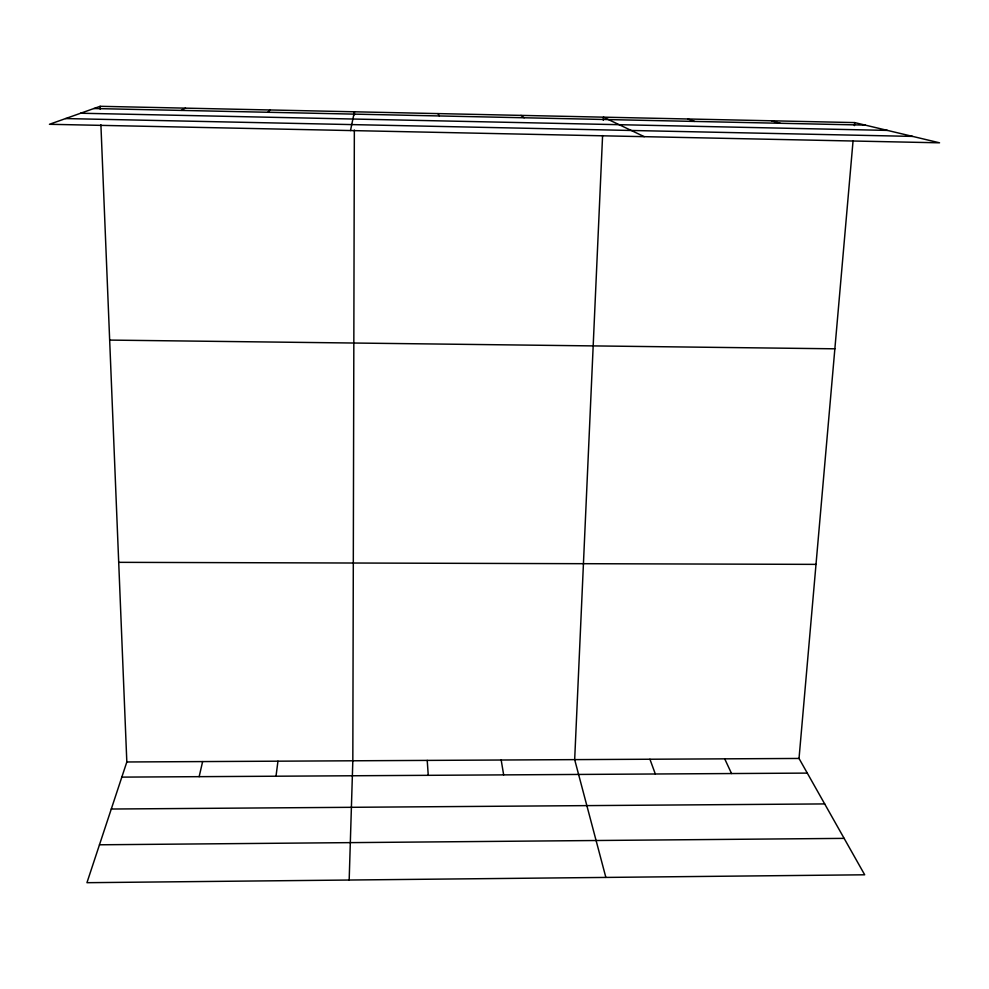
<?xml version="1.0" encoding="UTF-8"?>
<svg xmlns="http://www.w3.org/2000/svg" width="989" height="989" viewBox="0 0 989 989"><rect width="100%" height="100%" fill="white"/><g stroke="black" fill="none" stroke-linecap="round" stroke-linejoin="round"><path stroke-width="1.48" d="M354.346 130.054L352.826 760.788L349.179 880.025M354.383 114.835L354.396 111.794L350.502 130.56M602.585 135.58L574.671 759.626L605.861 877.416M603.265 120.238L603.401 117.172L644.259 136.667M100.903 124.775L126.827 761.975L86.945 882.695L864.695 874.795L799.025 758.452L853.062 140.797M854.397 125.628L854.657 122.587L100.149 106.305L49.45 124.293L939.55 142.812L854.657 122.587M276.005 776.217L277.958 761.184M199.16 776.662L202.621 761.579M267.858 112.264L270.232 109.977M181.197 110.397L185.487 108.147M99.469 844.791L844.136 838.375M111.287 809.027L824.69 803.921M126.827 761.975L799.025 758.452M121.82 777.119L807.296 773.101M118.705 562.333L816.012 564.373M109.668 340.092L834.864 348.808M93.906 108.53L865.177 125.096M80.641 113.228L887.454 130.4M65.595 118.569L912.624 136.395M771.494 120.794L780.222 123.266M687.751 118.989L694.649 121.424M520.968 115.392L524.207 117.765M437.966 113.599L439.363 115.948M724.714 758.847L731.551 773.546M649.921 759.231L655.324 773.991M501.176 760.009L503.661 774.881M427.223 760.393L428.249 775.327M100.149 106.305L100.285 109.383"/></g></svg>
